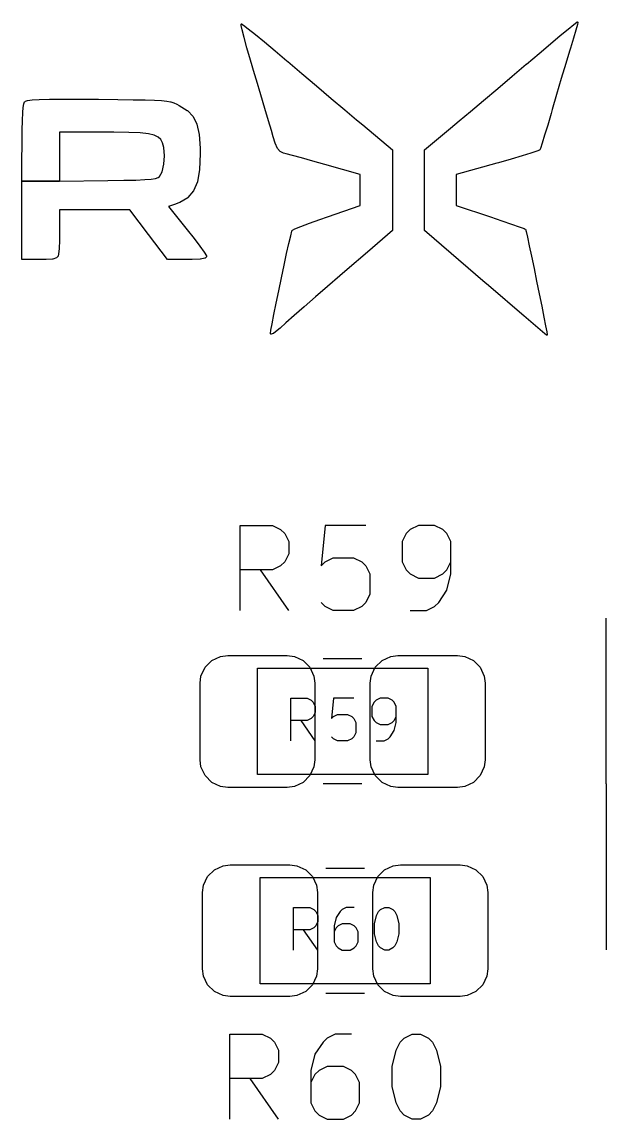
# Model space of a CAD drawing. Header units: millimetres. Extents: x 132 to 276, y -210 to -42.
# Drawn here: x 191.7 to 198.56, y -116.31 to -103.42 of the extents above; entities that cross this region are included whole.
import ezdxf

# ---------------------------------------------------------------- set-up
doc = ezdxf.new("R2010")
doc.units = ezdxf.units.MM
for name, color, linetype in [('BLACK', 7, 'CONTINUOUS'), ('GRAY3', 9, 'CONTINUOUS'), ('LYELLOW', 51, 'CONTINUOUS')]:
    doc.layers.add(name, color=color, linetype=linetype)

msp = doc.modelspace()

# ---------------------------------------------------------------- linework, layer by layer
at = {"layer": 'BLACK', "linetype": 'CONTINUOUS'}
for p, q in [((193.853775, -111.003587), (193.933587, -110.923775)), ((193.933587, -110.923775), (194.035883, -110.876074)), ((194.035883, -110.876074), (194.12, -110.865001)), ((194.12, -110.865001), (194.820001, -110.865)), ((194.820001, -110.865), (194.904117, -110.876074)), ((194.904117, -110.876074), (195.006413, -110.923775)), ((195.006413, -110.923775), (195.086225, -111.003587)), ((195.853775, -111.003587), (195.933587, -110.923775)), ((195.933587, -110.923775), (196.035883, -110.876074)), ((196.035883, -110.876074), (196.12, -110.865001)), ((196.12, -110.865001), (196.820001, -110.865)), ((196.820001, -110.865), (196.904117, -110.876074)), ((196.904117, -110.876074), (197.006413, -110.923775)), ((197.006413, -110.923775), (197.086225, -111.003587)), ((193.806074, -111.105883), (193.853775, -111.003587)), ((195.086225, -111.003587), (195.133926, -111.105883)), ((195.806074, -111.105883), (195.853775, -111.003587)), ((197.086225, -111.003587), (197.133926, -111.105883)), ((193.795, -111.189999), (193.806074, -111.105883)), ((193.795001, -112.09), (193.795, -111.189999)), ((195.133926, -111.105883), (195.144999, -111.19)), ((195.144999, -111.19), (195.145, -112.090001)), ((195.795, -111.189999), (195.806074, -111.105883)), ((195.795001, -112.09), (195.795, -111.189999)), ((197.133926, -111.105883), (197.144999, -111.19)), ((197.144999, -111.19), (197.145, -112.090001)), ((193.806074, -112.174117), (193.795001, -112.09)), ((195.145, -112.090001), (195.133926, -112.174117)), ((195.806074, -112.174117), (195.795001, -112.09)), ((197.145, -112.090001), (197.133926, -112.174117)), ((193.853775, -112.276413), (193.806074, -112.174117)), ((195.133926, -112.174117), (195.086225, -112.276413)), ((195.853775, -112.276413), (195.806074, -112.174117)), ((197.133926, -112.174117), (197.086225, -112.276413)), ((193.933587, -112.356225), (193.853775, -112.276413)), ((195.086225, -112.276413), (195.006413, -112.356225)), ((195.933587, -112.356225), (195.853775, -112.276413)), ((197.086225, -112.276413), (197.006413, -112.356225)), ((194.035883, -112.403926), (193.933587, -112.356225)), ((194.119999, -112.415), (194.035883, -112.403926)), ((194.82, -112.414999), (194.119999, -112.415)), ((194.904117, -112.403926), (194.82, -112.414999)), ((195.006413, -112.356225), (194.904117, -112.403926)), ((196.035883, -112.403926), (195.933587, -112.356225)), ((196.119999, -112.415), (196.035883, -112.403926)), ((196.82, -112.414999), (196.119999, -112.415)), ((196.904117, -112.403926), (196.82, -112.414999)), ((197.006413, -112.356225), (196.904117, -112.403926)), ((193.883775, -113.463587), (193.963587, -113.383775)), ((193.963587, -113.383775), (194.065883, -113.336074)), ((194.065883, -113.336074), (194.15, -113.325001)), ((194.15, -113.325001), (194.850001, -113.325)), ((194.850001, -113.325), (194.934117, -113.336074)), ((194.934117, -113.336074), (195.036413, -113.383775)), ((195.036413, -113.383775), (195.116225, -113.463587)), ((195.883775, -113.463587), (195.963587, -113.383775)), ((195.963587, -113.383775), (196.065883, -113.336074)), ((196.065883, -113.336074), (196.15, -113.325001)), ((196.15, -113.325001), (196.850001, -113.325)), ((196.850001, -113.325), (196.934117, -113.336074)), ((196.934117, -113.336074), (197.036413, -113.383775)), ((197.036413, -113.383775), (197.116225, -113.463587)), ((193.836074, -113.565883), (193.883775, -113.463587)), ((195.116225, -113.463587), (195.163926, -113.565883)), ((195.836074, -113.565883), (195.883775, -113.463587)), ((197.116225, -113.463587), (197.163926, -113.565883)), ((193.825, -113.649999), (193.836074, -113.565883)), ((195.163926, -113.565883), (195.174999, -113.65)), ((195.825, -113.649999), (195.836074, -113.565883)), ((197.163926, -113.565883), (197.174999, -113.65)), ((193.825001, -114.55), (193.825, -113.649999)), ((195.174999, -113.65), (195.175, -114.550001)), ((195.825001, -114.55), (195.825, -113.649999)), ((197.174999, -113.65), (197.175, -114.550001)), ((193.836074, -114.634117), (193.825001, -114.55)), ((193.883775, -114.736413), (193.836074, -114.634117)), ((195.163926, -114.634117), (195.116225, -114.736413)), ((195.175, -114.550001), (195.163926, -114.634117)), ((195.836074, -114.634117), (195.825001, -114.55)), ((195.883775, -114.736413), (195.836074, -114.634117)), ((197.163926, -114.634117), (197.116225, -114.736413)), ((197.175, -114.550001), (197.163926, -114.634117)), ((193.963587, -114.816225), (193.883775, -114.736413)), ((195.116225, -114.736413), (195.036413, -114.816225)), ((195.963587, -114.816225), (195.883775, -114.736413)), ((197.116225, -114.736413), (197.036413, -114.816225)), ((194.065883, -114.863926), (193.963587, -114.816225)), ((194.149999, -114.875), (194.065883, -114.863926)), ((194.85, -114.874999), (194.149999, -114.875)), ((194.934117, -114.863926), (194.85, -114.874999)), ((195.036413, -114.816225), (194.934117, -114.863926)), ((196.065883, -114.863926), (195.963587, -114.816225)), ((196.149999, -114.875), (196.065883, -114.863926)), ((196.85, -114.874999), (196.149999, -114.875)), ((196.934117, -114.863926), (196.85, -114.874999)), ((197.036413, -114.816225), (196.934117, -114.863926))]:
    msp.add_line(p, q, dxfattribs=at)
at = {"layer": 'GRAY3', "linetype": 'CONTINUOUS'}
for p, q in [((194.47, -111.015), (196.47, -111.015)), ((194.47, -112.265), (194.47, -111.015)), ((196.47, -111.015), (196.47, -112.265)), ((194.862857, -111.867149), (194.862857, -111.367149)), ((194.862857, -111.367149), (195.053333, -111.367149)), ((195.053333, -111.367149), (195.100952, -111.390959)), ((195.100952, -111.390959), (195.124762, -111.414768)), ((195.124762, -111.414768), (195.148571, -111.462387)), ((195.362857, -111.367149), (195.339048, -111.605244)), ((195.600952, -111.367149), (195.362857, -111.367149)), ((195.839047, -111.414768), (195.815238, -111.462387)), ((195.862857, -111.390959), (195.839047, -111.414768)), ((195.910476, -111.367149), (195.862857, -111.390959)), ((196.005714, -111.367149), (195.910476, -111.367149)), ((196.053333, -111.390959), (196.005714, -111.367149)), ((196.077142, -111.414768), (196.053333, -111.390959)), ((196.100952, -111.462387), (196.077142, -111.414768)), ((195.148571, -111.533816), (195.124762, -111.581435)), ((195.148571, -111.462387), (195.148571, -111.533816)), ((195.362857, -111.581435), (195.410476, -111.557625)), ((195.410476, -111.557625), (195.529524, -111.557625)), ((195.529524, -111.557625), (195.577143, -111.581435)), ((195.815238, -111.462387), (195.815238, -111.581435)), ((196.100952, -111.652863), (196.100952, -111.462387)), ((195.053333, -111.629054), (194.862857, -111.629054)), ((195.148571, -111.867149), (194.981905, -111.629054)), ((195.100952, -111.605244), (195.053333, -111.629054)), ((195.124762, -111.581435), (195.100952, -111.605244)), ((195.339048, -111.605244), (195.362857, -111.581435)), ((195.577143, -111.581435), (195.600952, -111.605244)), ((195.600952, -111.605244), (195.624762, -111.652863)), ((195.624762, -111.652863), (195.624762, -111.771911)), ((195.815238, -111.581435), (195.839047, -111.629054)), ((195.839047, -111.629054), (195.862857, -111.652863)), ((195.862857, -111.652863), (195.910476, -111.676673)), ((195.910476, -111.676673), (196.005714, -111.676673)), ((196.005714, -111.676673), (196.053333, -111.652863)), ((196.053333, -111.652863), (196.077142, -111.629054)), ((196.077142, -111.629054), (196.100952, -111.581435)), ((196.077142, -111.748101), (196.100952, -111.652863)), ((195.362857, -111.84334), (195.339048, -111.81953)), ((195.600952, -111.81953), (195.577143, -111.84334)), ((195.624762, -111.771911), (195.600952, -111.81953)), ((196.005714, -111.84334), (196.029523, -111.81953)), ((196.029523, -111.81953), (196.077142, -111.748101)), ((195.410476, -111.867149), (195.362857, -111.84334)), ((195.529524, -111.867149), (195.410476, -111.867149)), ((195.577143, -111.84334), (195.529524, -111.867149)), ((195.862857, -111.867149), (195.958095, -111.867149)), ((195.958095, -111.867149), (196.005714, -111.84334)), ((196.47, -112.265), (194.47, -112.265)), ((194.5, -113.475), (196.5, -113.475)), ((194.5, -114.725), (194.5, -113.475)), ((196.5, -113.475), (196.5, -114.725)), ((194.892857, -114.327149), (194.892857, -113.827149)), ((194.892857, -113.827149), (195.083333, -113.827149)), ((195.083333, -113.827149), (195.130952, -113.850959)), ((195.130952, -113.850959), (195.154762, -113.874768)), ((195.154762, -113.874768), (195.178571, -113.922387)), ((195.440476, -113.874768), (195.392857, -113.946197)), ((195.464286, -113.850959), (195.440476, -113.874768)), ((195.511905, -113.827149), (195.464286, -113.850959)), ((195.607143, -113.827149), (195.511905, -113.827149)), ((195.869047, -113.922387), (195.892857, -113.874768)), ((195.892857, -113.874768), (195.916666, -113.850959)), ((195.916666, -113.850959), (195.964285, -113.827149)), ((195.964285, -113.827149), (196.011904, -113.827149)), ((196.011904, -113.827149), (196.059523, -113.850959)), ((196.059523, -113.850959), (196.083333, -113.874768)), ((196.083333, -113.874768), (196.107142, -113.922387)), ((195.178571, -113.993816), (195.154762, -114.041435)), ((195.178571, -113.922387), (195.178571, -113.993816)), ((195.392857, -113.946197), (195.369048, -114.041435)), ((195.464286, -114.017625), (195.416667, -114.041435)), ((195.559524, -114.017625), (195.464286, -114.017625)), ((195.607143, -114.041435), (195.559524, -114.017625)), ((195.845238, -114.017625), (195.869047, -113.922387)), ((195.845238, -114.136673), (195.845238, -114.017625)), ((196.107142, -113.922387), (196.130952, -114.017625)), ((196.130952, -114.017625), (196.130952, -114.136673)), ((195.083333, -114.089054), (194.892857, -114.089054)), ((195.178571, -114.327149), (195.011905, -114.089054)), ((195.130952, -114.065244), (195.083333, -114.089054)), ((195.154762, -114.041435), (195.130952, -114.065244)), ((195.369048, -114.041435), (195.369048, -114.231911)), ((195.392857, -114.065244), (195.369048, -114.112863)), ((195.416667, -114.041435), (195.392857, -114.065244)), ((195.630952, -114.065244), (195.607143, -114.041435)), ((195.654762, -114.112863), (195.630952, -114.065244)), ((195.654762, -114.231911), (195.654762, -114.112863)), ((195.869047, -114.231911), (195.845238, -114.136673)), ((196.130952, -114.136673), (196.107142, -114.231911)), ((195.369048, -114.231911), (195.392857, -114.27953)), ((195.392857, -114.27953), (195.416667, -114.30334)), ((195.607143, -114.30334), (195.630952, -114.27953)), ((195.630952, -114.27953), (195.654762, -114.231911)), ((195.892857, -114.27953), (195.869047, -114.231911)), ((195.916666, -114.30334), (195.892857, -114.27953)), ((196.083333, -114.27953), (196.059523, -114.30334)), ((196.107142, -114.231911), (196.083333, -114.27953)), ((195.416667, -114.30334), (195.464286, -114.327149)), ((195.464286, -114.327149), (195.559524, -114.327149)), ((195.559524, -114.327149), (195.607143, -114.30334)), ((195.964285, -114.327149), (195.916666, -114.30334)), ((196.011904, -114.327149), (195.964285, -114.327149)), ((196.059523, -114.30334), (196.011904, -114.327149)), ((196.5, -114.725), (194.5, -114.725))]:
    msp.add_line(p, q, dxfattribs=at)
at = {"layer": 'LYELLOW', "linetype": 'CONTINUOUS'}
for p, q in [((194.277781, -103.444402), (194.277885, -103.443699)), ((194.278308, -103.455159), (194.277781, -103.444402)), ((194.277824, -103.443462), (194.277953, -103.443242)), ((194.277885, -103.443699), (194.277824, -103.443462)), ((194.277953, -103.443242), (194.278068, -103.442472)), ((194.278068, -103.442472), (194.279036, -103.441403)), ((194.279036, -103.441403), (194.279766, -103.440165)), ((194.279766, -103.440165), (194.280279, -103.440031)), ((194.280279, -103.440031), (194.280638, -103.439637)), ((194.280638, -103.439637), (194.282077, -103.439566)), ((194.282077, -103.439566), (194.28347, -103.439206)), ((194.28347, -103.439206), (194.284204, -103.439462)), ((194.284204, -103.439462), (194.28446, -103.43945)), ((194.28446, -103.43945), (194.284642, -103.439615)), ((194.284642, -103.439615), (194.285312, -103.439849)), ((194.285312, -103.439849), (194.3069, -103.452561)), ((198.120819, -103.498688), (198.187058, -103.444893)), ((198.187058, -103.444893), (198.187125, -103.444857)), ((198.187125, -103.444857), (198.187174, -103.444802)), ((198.187174, -103.444802), (198.221515, -103.418553)), ((198.228483, -103.447264), (198.211017, -103.511964)), ((198.221515, -103.418553), (198.221923, -103.418352)), ((198.221923, -103.418352), (198.222285, -103.418068)), ((198.222285, -103.418068), (198.226025, -103.416167)), ((198.226025, -103.416167), (198.227022, -103.415886)), ((198.227022, -103.415886), (198.22724, -103.415737)), ((198.22724, -103.415737), (198.227432, -103.415772)), ((198.227432, -103.415772), (198.227903, -103.41564)), ((198.227903, -103.41564), (198.229426, -103.416136)), ((198.228497, -103.447054), (198.228483, -103.447264)), ((198.228574, -103.446861), (198.228497, -103.447054)), ((198.233209, -103.421524), (198.228574, -103.446861)), ((198.229426, -103.416136), (198.231004, -103.416425)), ((198.231004, -103.416425), (198.231205, -103.416716)), ((198.231205, -103.416716), (198.231541, -103.416826)), ((198.231541, -103.416826), (198.232265, -103.418252)), ((198.232265, -103.418252), (198.233179, -103.419574)), ((198.233179, -103.419574), (198.233186, -103.420062)), ((198.233186, -103.420062), (198.233275, -103.420237)), ((198.233275, -103.420237), (198.233193, -103.420488)), ((198.233193, -103.420488), (198.233209, -103.421524)), ((194.278411, -103.45557), (194.278308, -103.455159)), ((194.27842, -103.455992), (194.278411, -103.45557)), ((194.290049, -103.508679), (194.27842, -103.455992)), ((194.290086, -103.508764), (194.290049, -103.508679)), ((194.290092, -103.508858), (194.290086, -103.508764)), ((194.313498, -103.599044), (194.290092, -103.508858)), ((194.3069, -103.452561), (194.307123, -103.45276)), ((194.307123, -103.45276), (194.307391, -103.452891)), ((194.307391, -103.452891), (194.362357, -103.49472)), ((194.362357, -103.49472), (194.3624, -103.494769)), ((194.3624, -103.494769), (194.362458, -103.494799)), ((194.362458, -103.494799), (194.445756, -103.561631)), ((194.445756, -103.561631), (194.445776, -103.561655)), ((194.445776, -103.561655), (194.445804, -103.56167)), ((194.445804, -103.56167), (194.552387, -103.649395)), ((197.911591, -103.673153), (198.027373, -103.576125)), ((198.027373, -103.576125), (198.027384, -103.576118)), ((198.027384, -103.576118), (198.027394, -103.576107)), ((198.027394, -103.576107), (198.120781, -103.498719)), ((198.120781, -103.498719), (198.120803, -103.498706)), ((198.120803, -103.498706), (198.120819, -103.498688)), ((198.21099, -103.512061), (198.183277, -103.607083)), ((198.210994, -103.512009), (198.21099, -103.512061)), ((198.211017, -103.511964), (198.210994, -103.512009)), ((194.313515, -103.599079), (194.313498, -103.599044)), ((194.313518, -103.599117), (194.313515, -103.599079)), ((194.34682, -103.719883), (194.313518, -103.599117)), ((194.552387, -103.649395), (194.552399, -103.64941)), ((194.552399, -103.64941), (194.552419, -103.649421)), ((194.552419, -103.649421), (194.67724, -103.753924)), ((197.778152, -103.785878), (197.911576, -103.673166)), ((197.911576, -103.673166), (197.911584, -103.673161)), ((197.911584, -103.673161), (197.911591, -103.673153)), ((198.18326, -103.607139), (198.147881, -103.723439)), ((198.183262, -103.60711), (198.18326, -103.607139)), ((198.183277, -103.607083), (198.183262, -103.60711)), ((194.346831, -103.719905), (194.34682, -103.719883)), ((194.346833, -103.719928), (194.346831, -103.719905)), ((194.38815, -103.864358), (194.346833, -103.719928)), ((194.67724, -103.753924), (194.67725, -103.753937)), ((194.67725, -103.753937), (194.677266, -103.753946)), ((194.677266, -103.753946), (194.815277, -103.871116)), ((197.631825, -103.910336), (197.77814, -103.785889)), ((197.77814, -103.785889), (197.778145, -103.785885)), ((197.778145, -103.785885), (197.778152, -103.785878)), ((198.137339, -103.757346), (198.092047, -103.904917)), ((198.147871, -103.723469), (198.137339, -103.757346)), ((198.147872, -103.723454), (198.147871, -103.723469)), ((198.147881, -103.723439), (198.147872, -103.723454)), ((194.388159, -103.864376), (194.38815, -103.864358)), ((194.388161, -103.864394), (194.388159, -103.864376)), ((194.435613, -104.02557), (194.388161, -103.864394)), ((194.815277, -103.871116), (194.815283, -103.871124)), ((194.815283, -103.871124), (194.81529, -103.871128)), ((194.81529, -103.871128), (194.827416, -103.881495)), ((194.827416, -103.881495), (194.827417, -103.881496)), ((194.827417, -103.881496), (194.990806, -104.021003)), ((197.462253, -104.054743), (197.628235, -103.913398)), ((197.628235, -103.913398), (197.628236, -103.913397)), ((197.628236, -103.913397), (197.631819, -103.910341)), ((197.631819, -103.910341), (197.631822, -103.910338)), ((197.631822, -103.910338), (197.631825, -103.910336)), ((198.092047, -103.904917), (198.038982, -104.081818)), ((194.435618, -104.02558), (194.435613, -104.02557)), ((194.435619, -104.025587), (194.435618, -104.02558)), ((194.457459, -104.098823), (194.435619, -104.025587)), ((194.990806, -104.021003), (194.990809, -104.021005)), ((194.990809, -104.021005), (195.16356, -104.168041)), ((197.291923, -104.199304), (197.462253, -104.054743)), ((198.038982, -104.081819), (197.983921, -104.268567)), ((198.038982, -104.081818), (198.038982, -104.081819)), ((194.45746, -104.098825), (194.457459, -104.098823)), ((194.508744, -104.271001), (194.45746, -104.098825)), ((195.16356, -104.168041), (195.335316, -104.313819)), ((197.125829, -104.339829), (197.291923, -104.199304)), ((191.735631, -104.355083), (191.741144, -104.348703)), ((191.741144, -104.348703), (191.741482, -104.348439)), ((191.741482, -104.348439), (191.741558, -104.348278)), ((191.741558, -104.348278), (191.742143, -104.347924)), ((191.742143, -104.347924), (191.742683, -104.347504)), ((191.742683, -104.347504), (191.742861, -104.347491)), ((191.742861, -104.347491), (191.743227, -104.34727)), ((191.743227, -104.34727), (191.767964, -104.338329)), ((191.767964, -104.338329), (191.768504, -104.338247)), ((191.768504, -104.338247), (191.769021, -104.338073)), ((191.769021, -104.338073), (191.821659, -104.331245)), ((191.821659, -104.331245), (191.821838, -104.331257)), ((191.821838, -104.331257), (191.822017, -104.331211)), ((191.822017, -104.331211), (191.906461, -104.326394)), ((191.906461, -104.326394), (191.906542, -104.326405)), ((191.906542, -104.326405), (191.906625, -104.326387)), ((191.906625, -104.326387), (192.026781, -104.323482)), ((192.026781, -104.323482), (192.026825, -104.323489)), ((192.026825, -104.323489), (192.026868, -104.323481)), ((192.026868, -104.323481), (192.186639, -104.322385)), ((192.186639, -104.322385), (192.186663, -104.322389)), ((192.186663, -104.322389), (192.186688, -104.322385)), ((192.186688, -104.322385), (192.38998, -104.322999)), ((192.38998, -104.322999), (192.389993, -104.323001)), ((192.389993, -104.323001), (192.390008, -104.322999)), ((192.390008, -104.322999), (192.60222, -104.324812)), ((192.60222, -104.324812), (192.602224, -104.324812)), ((192.602224, -104.324812), (192.60223, -104.324812)), ((192.60223, -104.324812), (192.827929, -104.327222)), ((192.827929, -104.327222), (192.827934, -104.327223)), ((192.827934, -104.327223), (192.82794, -104.327222)), ((192.82794, -104.327222), (193.008801, -104.329577)), ((193.008801, -104.329577), (193.008818, -104.32958)), ((193.008818, -104.32958), (193.008833, -104.329578)), ((193.008833, -104.329578), (193.150815, -104.332332)), ((193.150815, -104.332332), (193.150849, -104.332339)), ((193.150849, -104.332339), (193.150883, -104.332334)), ((193.150883, -104.332334), (193.259948, -104.335941)), ((193.259948, -104.335941), (193.260013, -104.335956)), ((193.260013, -104.335956), (193.260081, -104.335947)), ((193.260081, -104.335947), (193.342186, -104.34086)), ((193.342186, -104.34086), (193.342307, -104.340891)), ((193.342307, -104.340891), (193.34243, -104.340881)), ((193.34243, -104.340881), (193.403535, -104.347553)), ((193.403535, -104.347553), (193.403729, -104.347614)), ((193.403729, -104.347614), (193.403939, -104.347613)), ((193.403939, -104.347613), (193.450006, -104.356498)), ((194.508745, -104.271002), (194.508744, -104.271001)), ((194.557063, -104.433486), (194.508745, -104.271002)), ((195.335316, -104.313819), (195.335319, -104.313821)), ((195.335319, -104.313821), (195.495731, -104.449568)), ((196.972551, -104.46907), (197.125829, -104.339829)), ((197.983921, -104.268569), (197.932668, -104.445595)), ((197.983921, -104.268567), (197.983921, -104.268569)), ((191.70887, -104.57165), (191.712946, -104.482481)), ((191.712946, -104.482481), (191.712971, -104.482376)), ((191.71296, -104.482269), (191.718453, -104.420127)), ((191.712971, -104.482376), (191.71296, -104.482269)), ((191.718453, -104.420127), (191.718515, -104.419913)), ((191.718511, -104.419691), (191.725606, -104.379824)), ((191.718515, -104.419913), (191.718511, -104.419691)), ((191.725606, -104.379824), (191.725791, -104.37935)), ((191.725791, -104.37935), (191.725883, -104.378853)), ((191.725883, -104.378853), (191.734768, -104.356505)), ((191.734768, -104.356505), (191.735219, -104.355807)), ((191.735219, -104.355807), (191.735631, -104.355083)), ((193.450006, -104.356498), (193.450268, -104.356605)), ((193.450268, -104.356605), (193.450549, -104.356635)), ((193.450549, -104.356635), (193.487535, -104.368185)), ((193.487535, -104.368185), (193.48777, -104.368313)), ((193.48777, -104.368313), (193.488032, -104.36837)), ((193.488032, -104.36837), (193.521899, -104.38304)), ((193.521899, -104.38304), (193.522005, -104.383113)), ((193.522005, -104.383113), (193.52213, -104.383147)), ((193.52213, -104.383147), (193.550752, -104.397319)), ((193.550752, -104.397319), (193.550937, -104.397461)), ((193.550937, -104.397461), (193.551156, -104.397543)), ((193.551156, -104.397543), (193.644927, -104.455296)), ((193.644927, -104.455296), (193.645391, -104.455727)), ((193.645391, -104.455727), (193.645907, -104.456086)), ((193.645907, -104.456086), (193.713245, -104.526044)), ((194.557064, -104.433488), (194.557063, -104.433486)), ((194.59952, -104.576525), (194.557064, -104.433488)), ((195.495731, -104.449568), (195.495732, -104.449569)), ((195.495732, -104.449569), (195.634446, -104.566504)), ((196.840704, -104.579751), (196.972549, -104.469072)), ((196.972549, -104.469072), (196.972551, -104.46907)), ((197.932668, -104.445595), (197.919417, -104.492071)), ((191.70602, -104.69271), (191.708866, -104.571761)), ((191.708866, -104.571761), (191.708878, -104.571705)), ((191.708878, -104.571705), (191.70887, -104.57165)), ((193.713245, -104.526044), (193.713661, -104.526695)), ((193.713661, -104.526695), (193.71413, -104.527307)), ((193.71413, -104.527307), (193.758743, -104.618094)), ((194.633219, -104.690374), (194.59952, -104.576525)), ((195.634446, -104.566504), (195.634448, -104.566505)), ((195.634448, -104.566505), (195.705766, -104.626337)), ((196.738844, -104.66465), (196.840704, -104.579752)), ((196.840704, -104.579752), (196.840704, -104.579751)), ((197.919412, -104.49209), (197.879862, -104.628767)), ((197.919417, -104.492071), (197.919412, -104.492078)), ((197.919412, -104.492078), (197.919412, -104.49209)), ((191.704217, -104.850257), (191.705861, -104.706543)), ((191.705861, -104.706543), (191.706019, -104.692771)), ((191.706019, -104.692771), (191.706025, -104.69274)), ((191.706025, -104.69274), (191.70602, -104.69271)), ((192.656696, -104.7116), (192.1448, -104.7116)), ((192.1448, -104.7116), (192.1448, -105.288432)), ((192.783135, -104.711926), (192.656696, -104.7116)), ((192.95714, -104.714404), (192.783135, -104.711925)), ((192.783135, -104.711925), (192.783135, -104.711926)), ((193.090184, -104.720279), (192.95714, -104.714404)), ((193.18827, -104.73065), (193.090184, -104.720279)), ((193.257448, -104.746544), (193.18827, -104.73065)), ((193.758743, -104.618094), (193.758902, -104.618692)), ((193.758902, -104.618692), (193.759145, -104.619258)), ((193.759145, -104.619258), (193.78474, -104.7395)), ((193.78474, -104.7395), (193.784744, -104.739868)), ((193.784744, -104.739868), (193.784838, -104.740217)), ((193.784838, -104.740217), (193.795122, -104.898537)), ((194.63322, -104.690379), (194.633219, -104.690374)), ((194.655275, -104.765309), (194.63322, -104.690379)), ((195.705766, -104.626337), (195.705768, -104.62634)), ((195.705768, -104.62634), (196.054609, -104.918201)), ((196.432206, -104.918649), (196.738844, -104.66465)), ((197.879847, -104.628819), (197.84386, -104.74832)), ((197.879849, -104.62879), (197.879847, -104.628819)), ((197.879862, -104.628767), (197.879849, -104.62879)), ((191.703273, -105.049066), (191.704217, -104.85029)), ((191.70422, -104.850274), (191.704217, -104.850257)), ((191.704217, -104.85029), (191.70422, -104.850274)), ((193.303855, -104.768829), (193.257448, -104.746544)), ((193.334204, -104.798535), (193.303855, -104.768829)), ((193.355053, -104.837229), (193.334204, -104.798535)), ((193.369869, -104.893134), (193.355053, -104.837229)), ((194.655293, -104.765344), (194.655275, -104.765309)), ((194.655298, -104.765386), (194.655293, -104.765344)), ((194.678781, -104.840729), (194.655298, -104.765386)), ((194.678899, -104.840945), (194.678781, -104.840729)), ((194.67895, -104.841192), (194.678899, -104.840945)), ((194.705633, -104.904163), (194.67895, -104.841192)), ((197.814059, -104.842282), (197.793274, -104.901718)), ((197.814069, -104.842207), (197.814059, -104.842282)), ((197.814105, -104.842143), (197.814069, -104.842207)), ((197.843838, -104.748389), (197.814105, -104.842143)), ((197.843841, -104.748354), (197.843838, -104.748389)), ((197.84386, -104.74832), (197.843841, -104.748354)), ((193.36915, -105.088741), (193.376429, -104.988071)), ((193.376429, -104.988071), (193.369869, -104.893134)), ((193.795796, -104.965608), (193.788494, -105.150413)), ((193.795122, -104.898537), (193.795103, -104.898675)), ((193.795103, -104.898675), (193.795132, -104.898811)), ((193.795132, -104.898811), (193.7958, -104.965359)), ((193.7958, -104.965359), (193.795776, -104.965484)), ((193.795776, -104.965484), (193.795796, -104.965608)), ((194.706069, -104.904804), (194.705633, -104.904163)), ((194.706438, -104.905462), (194.706069, -104.904804)), ((194.735361, -104.939269), (194.706438, -104.905462)), ((194.735555, -104.939421), (194.735361, -104.939269)), ((194.735598, -104.939527), (194.735555, -104.939421)), ((194.736265, -104.93998), (194.735598, -104.939527)), ((194.736894, -104.940475), (194.736265, -104.93998)), ((194.737006, -104.940483), (194.736894, -104.940475)), ((194.737211, -104.940623), (194.737006, -104.940483)), ((194.77562, -104.956883), (194.737211, -104.940623)), ((194.775973, -104.956956), (194.77562, -104.956883)), ((194.776297, -104.957114), (194.775973, -104.956956)), ((194.805539, -104.96481), (194.776297, -104.957114)), ((194.80554, -104.96481), (194.805539, -104.96481)), ((194.881186, -104.985427), (194.80554, -104.96481)), ((194.989066, -105.015235), (194.881186, -104.985427)), ((196.054609, -104.918201), (196.055831, -104.919721)), ((196.055831, -104.919721), (196.055851, -104.919955)), ((196.055851, -104.919955), (196.056019, -104.920123)), ((196.056019, -104.920123), (196.0564, -104.922036)), ((196.0564, -104.922036), (196.0564, -105.865145)), ((196.430396, -104.9225), (196.430777, -104.920587)), ((196.430409, -105.3924), (196.430396, -104.9225)), ((196.430777, -104.920587), (196.430952, -104.920411)), ((196.430952, -104.920411), (196.430976, -104.920163)), ((196.430976, -104.920163), (196.432206, -104.918649)), ((197.57881, -104.98996), (197.449387, -105.028341)), ((197.578839, -104.989944), (197.57881, -104.98996)), ((197.578871, -104.989941), (197.578839, -104.989944)), ((197.682663, -104.957738), (197.578871, -104.989941)), ((197.682713, -104.95771), (197.682663, -104.957738)), ((197.682772, -104.957703), (197.682713, -104.95771)), ((197.753144, -104.934088), (197.682772, -104.957703)), ((197.753328, -104.933982), (197.753144, -104.934088)), ((197.753539, -104.933937), (197.753328, -104.933982)), ((197.7827, -104.921317), (197.753539, -104.933937)), ((197.783889, -104.920494), (197.7827, -104.921317)), ((197.784079, -104.920426), (197.783889, -104.920494)), ((197.784173, -104.920297), (197.784079, -104.920426)), ((197.784305, -104.920207), (197.784173, -104.920297)), ((197.784379, -104.920019), (197.784305, -104.920207)), ((197.785238, -104.918857), (197.784379, -104.920019)), ((197.793078, -104.902197), (197.785238, -104.918857)), ((197.79314, -104.901943), (197.793078, -104.902197)), ((197.793274, -104.901718), (197.79314, -104.901943)), ((191.703006, -105.288432), (191.703273, -105.049085)), ((191.703274, -105.049075), (191.703273, -105.049066)), ((191.703273, -105.049085), (191.703274, -105.049075)), ((193.349745, -105.176182), (193.36915, -105.088741)), ((194.989069, -105.015237), (194.989066, -105.015235)), ((195.11945, -105.051542), (194.989069, -105.015237)), ((195.119451, -105.051543), (195.11945, -105.051542)), ((195.262651, -105.091667), (195.119451, -105.051543)), ((195.262655, -105.091667), (195.262651, -105.091667)), ((195.6781, -105.208429), (195.262655, -105.091667)), ((197.282798, -105.075918), (196.8057, -105.209642)), ((197.282803, -105.075918), (197.282798, -105.075918)), ((197.302052, -105.070511), (197.282803, -105.075918)), ((197.302063, -105.070505), (197.302052, -105.070511)), ((197.302076, -105.070504), (197.302063, -105.070505)), ((197.449341, -105.028354), (197.302076, -105.070504)), ((197.449361, -105.028343), (197.449341, -105.028354)), ((197.449387, -105.028341), (197.449361, -105.028343)), ((193.222031, -105.263717), (193.271262, -105.255525)), ((193.271262, -105.255525), (193.301771, -105.244922)), ((193.301771, -105.244922), (193.320265, -105.23168)), ((193.320265, -105.23168), (193.349745, -105.176182)), ((193.788428, -105.151049), (193.764325, -105.293645)), ((193.788494, -105.150413), (193.788418, -105.150726)), ((193.788418, -105.150726), (193.788428, -105.151049)), ((195.6781, -105.574932), (195.6781, -105.208429)), ((196.8057, -105.209642), (196.8057, -105.574864)), ((191.703, -105.293495), (191.703006, -105.288432)), ((191.703, -105.293498), (191.703, -105.293495)), ((191.703, -105.293501), (191.703, -105.293498)), ((191.703, -105.29391), (191.703, -105.293501)), ((191.703, -106.2052), (191.703, -105.29391)), ((191.703006, -105.288432), (192.1448, -105.288432)), ((192.1448, -105.288432), (191.703006, -105.288432)), ((192.1448, -105.288432), (192.710377, -105.2808)), ((192.710377, -105.2808), (192.710381, -105.2808)), ((192.710381, -105.2808), (192.898302, -105.277852)), ((192.898302, -105.277852), (192.898306, -105.277852)), ((192.898306, -105.277852), (193.041996, -105.274376)), ((193.041996, -105.274376), (193.147701, -105.269841)), ((193.147701, -105.269841), (193.222031, -105.263717)), ((193.764017, -105.294719), (193.719814, -105.401867)), ((193.764125, -105.294168), (193.764017, -105.294719)), ((193.764325, -105.293645), (193.764125, -105.294168)), ((193.650163, -105.482712), (193.555867, -105.539253)), ((193.650749, -105.48218), (193.650163, -105.482712)), ((193.65138, -105.481688), (193.650749, -105.48218)), ((193.71898, -105.403224), (193.65138, -105.481688)), ((193.719374, -105.402526), (193.71898, -105.403224)), ((193.719814, -105.401867), (193.719374, -105.402526)), ((196.430421, -105.8623), (196.430409, -105.3924)), ((192.969264, -105.626), (192.1448, -105.626)), ((192.1448, -105.626), (192.1448, -105.872922)), ((193.190467, -105.916129), (192.969264, -105.626)), ((193.50525, -105.558983), (193.42322, -105.587183)), ((193.42322, -105.587183), (193.644571, -105.86009)), ((193.505335, -105.558933), (193.50525, -105.558983)), ((193.505434, -105.558916), (193.505335, -105.558933)), ((193.555106, -105.539626), (193.505434, -105.558916)), ((193.555466, -105.539396), (193.555106, -105.539626)), ((193.555867, -105.539253), (193.555466, -105.539396)), ((195.291091, -105.707283), (195.6781, -105.574932)), ((196.8057, -105.574864), (197.205809, -105.708531)), ((195.080252, -105.781629), (195.203017, -105.737774)), ((195.203017, -105.737774), (195.203039, -105.73777)), ((195.203039, -105.73777), (195.203063, -105.737757)), ((195.203063, -105.737757), (195.291074, -105.707289)), ((195.291074, -105.707289), (195.291082, -105.707287)), ((195.291082, -105.707287), (195.291091, -105.707283)), ((197.205809, -105.708531), (197.205813, -105.708533)), ((197.205813, -105.708533), (197.205817, -105.708534)), ((197.205817, -105.708534), (197.339845, -105.753582)), ((197.339845, -105.753582), (197.339852, -105.753586)), ((197.339852, -105.753586), (197.339864, -105.753588)), ((197.339864, -105.753588), (197.455892, -105.793106)), ((192.1448, -105.872989), (192.143304, -105.984794)), ((192.1448, -105.872922), (192.144793, -105.872954)), ((192.144793, -105.872954), (192.1448, -105.872989)), ((193.644571, -105.86009), (193.644583, -105.860113)), ((193.644583, -105.860113), (193.644603, -105.86013)), ((193.644603, -105.86013), (193.726065, -105.962693)), ((194.859948, -105.930453), (194.873986, -105.876622)), ((194.873986, -105.876622), (194.874103, -105.876379)), ((194.874103, -105.876379), (194.874148, -105.876113)), ((194.874148, -105.876113), (194.878415, -105.86484)), ((194.878415, -105.86484), (194.879241, -105.863515)), ((194.879241, -105.863515), (194.879293, -105.863358)), ((194.879293, -105.863358), (194.879385, -105.863285)), ((194.879385, -105.863285), (194.879448, -105.863185)), ((194.879448, -105.863185), (194.8796, -105.863116)), ((194.8796, -105.863116), (194.880826, -105.862152)), ((194.880826, -105.862152), (194.910316, -105.847171)), ((194.910316, -105.847171), (194.910528, -105.847111)), ((194.910528, -105.847111), (194.910714, -105.84699)), ((194.910714, -105.84699), (194.979845, -105.819157)), ((194.979845, -105.819157), (194.979906, -105.819145)), ((194.979906, -105.819145), (194.979962, -105.819111)), ((194.979962, -105.819111), (195.080184, -105.781654)), ((195.080184, -105.781654), (195.08022, -105.781648)), ((195.08022, -105.781648), (195.080252, -105.781629)), ((196.054658, -105.868938), (195.819732, -106.070715)), ((196.055861, -105.867403), (196.054658, -105.868938)), ((196.055876, -105.8672), (196.055861, -105.867403)), ((196.056019, -105.867058), (196.055876, -105.8672)), ((196.0564, -105.865145), (196.056019, -105.867058)), ((196.430802, -105.864213), (196.430421, -105.8623)), ((196.43094, -105.864351), (196.430802, -105.864213)), ((196.430955, -105.864548), (196.43094, -105.864351)), ((196.432155, -105.866086), (196.430955, -105.864548)), ((197.146158, -106.482036), (196.432155, -105.866086)), ((197.455892, -105.793106), (197.455904, -105.793113)), ((197.455904, -105.793113), (197.455918, -105.793115)), ((197.455918, -105.793115), (197.545873, -105.824309)), ((197.545873, -105.824309), (197.545897, -105.824323)), ((197.545897, -105.824323), (197.545928, -105.824328)), ((197.545928, -105.824328), (197.60174, -105.84441)), ((197.60174, -105.84441), (197.601847, -105.844474)), ((197.601847, -105.844474), (197.601969, -105.844499)), ((197.601969, -105.844499), (197.616556, -105.850575)), ((197.616556, -105.850575), (197.618175, -105.851662)), ((197.618175, -105.851662), (197.618304, -105.851976)), ((197.618304, -105.851976), (197.618601, -105.852148)), ((197.618601, -105.852148), (197.619463, -105.853898)), ((197.619463, -105.853898), (197.626311, -105.879489)), ((197.626311, -105.879489), (197.626317, -105.879591)), ((197.626317, -105.879591), (197.626359, -105.879685)), ((197.626359, -105.879685), (197.641374, -105.946482)), ((192.1433, -105.984938), (192.13928, -106.080225)), ((192.143304, -105.984794), (192.143288, -105.984865)), ((192.143288, -105.984865), (192.1433, -105.984938)), ((193.190469, -105.916132), (193.190467, -105.916129)), ((193.413175, -106.208231), (193.190469, -105.916132)), ((193.726065, -105.962693), (193.72609, -105.962742)), ((193.72609, -105.962742), (193.726133, -105.96278)), ((193.726133, -105.96278), (193.794564, -106.052994)), ((194.812465, -106.139071), (194.838824, -106.020866)), ((194.838824, -106.020866), (194.838834, -106.020843)), ((194.838834, -106.020843), (194.838835, -106.020817)), ((194.838835, -106.020817), (194.859917, -105.930577)), ((194.859917, -105.930577), (194.859944, -105.930516)), ((194.859944, -105.930516), (194.859948, -105.930453)), ((197.641374, -105.946482), (197.641374, -105.946503)), ((197.641374, -105.946503), (197.641384, -105.946525)), ((197.641384, -105.946525), (197.662899, -106.046394)), ((192.13333, -106.146589), (192.129277, -106.166042)), ((192.133332, -106.146294), (192.13333, -106.146589)), ((192.133415, -106.146013), (192.133332, -106.146294)), ((192.139264, -106.080459), (192.133415, -106.146013)), ((192.13928, -106.080225), (192.139251, -106.080342)), ((192.139251, -106.080342), (192.139264, -106.080459)), ((193.794564, -106.052994), (193.794599, -106.053066)), ((193.794599, -106.053066), (193.794658, -106.053122)), ((193.794658, -106.053122), (193.844218, -106.122971)), ((193.844218, -106.122971), (193.844297, -106.123149)), ((193.844297, -106.123149), (193.844429, -106.123294)), ((193.844429, -106.123294), (193.869278, -106.164765)), ((194.782592, -106.276832), (194.812459, -106.139099)), ((194.812459, -106.139099), (194.812464, -106.139085)), ((194.812464, -106.139085), (194.812465, -106.139071)), ((195.81973, -106.070716), (195.706646, -106.16808)), ((195.819732, -106.070715), (195.81973, -106.070716)), ((197.662899, -106.046394), (197.662899, -106.046405)), ((197.662899, -106.046405), (197.662903, -106.046414)), ((197.662903, -106.046414), (197.68925, -106.17123)), ((191.703381, -106.207113), (191.703, -106.2052)), ((191.706087, -106.209819), (191.703381, -106.207113)), ((191.708, -106.2102), (191.706087, -106.209819)), ((191.908482, -106.2102), (191.708, -106.2102)), ((191.908512, -106.210194), (191.908482, -106.2102)), ((191.908544, -106.2102), (191.908512, -106.210194)), ((191.986589, -106.209229), (191.908544, -106.2102)), ((191.986744, -106.209196), (191.986589, -106.209229)), ((191.986899, -106.209215), (191.986744, -106.209196)), ((192.063451, -106.203506), (191.986899, -106.209215)), ((192.063955, -106.203365), (192.063451, -106.203506)), ((192.064481, -106.20332), (192.063955, -106.203365)), ((192.107129, -106.190866), (192.064481, -106.20332)), ((192.107687, -106.190574), (192.107129, -106.190866)), ((192.107916, -106.190561), (192.107687, -106.190574)), ((192.108361, -106.190223), (192.107916, -106.190561)), ((192.108859, -106.189964), (192.108361, -106.190223)), ((192.108969, -106.189762), (192.108859, -106.189964)), ((192.10947, -106.189383), (192.108969, -106.189762)), ((192.128124, -106.168338), (192.10947, -106.189383)), ((192.128356, -106.16794), (192.128124, -106.168338)), ((192.128514, -106.167837), (192.128356, -106.16794)), ((192.128773, -106.167226), (192.128514, -106.167837)), ((192.129108, -106.166654), (192.128773, -106.167226)), ((192.129277, -106.166042), (192.129096, -106.166466)), ((192.129096, -106.166466), (192.129108, -106.166654)), ((193.414638, -106.209522), (193.413175, -106.208231)), ((193.414988, -106.209569), (193.414638, -106.209522)), ((193.415238, -106.209819), (193.414988, -106.209569)), ((193.417151, -106.2102), (193.415238, -106.209819)), ((193.642075, -106.2102), (193.417151, -106.2102)), ((193.642094, -106.210196), (193.642075, -106.2102)), ((193.642115, -106.2102), (193.642094, -106.210196)), ((193.702609, -106.209711), (193.642115, -106.2102)), ((193.70271, -106.209689), (193.702609, -106.209711)), ((193.702812, -106.209705), (193.70271, -106.209689)), ((193.797921, -106.205085), (193.702812, -106.209705)), ((193.798266, -106.204998), (193.797921, -106.205085)), ((193.798622, -106.205001), (193.798266, -106.204998)), ((193.851461, -106.194849), (193.798622, -106.205001)), ((193.852206, -106.194545), (193.851461, -106.194849)), ((193.852465, -106.194544), (193.852206, -106.194545)), ((193.852845, -106.194285), (193.852465, -106.194544)), ((193.853268, -106.194114), (193.852845, -106.194285)), ((193.853412, -106.193901), (193.853268, -106.194114)), ((193.854079, -106.193449), (193.853412, -106.193901)), ((193.870332, -106.17696), (193.854079, -106.193449)), ((193.869278, -106.164765), (193.869494, -106.16537)), ((193.869494, -106.16537), (193.869789, -106.165936)), ((193.869789, -106.165936), (193.871571, -106.172051)), ((193.871404, -106.17533), (193.870332, -106.17696)), ((193.871741, -106.173994), (193.871398, -106.174617)), ((193.871398, -106.174617), (193.871404, -106.17533)), ((193.871571, -106.172051), (193.871741, -106.173994)), ((194.750983, -106.425675), (194.782587, -106.276853)), ((194.782587, -106.276853), (194.782591, -106.276841)), ((194.782591, -106.276841), (194.782592, -106.276832)), ((195.577171, -106.279953), (195.43753, -106.400911)), ((195.706646, -106.168081), (195.577171, -106.279952)), ((195.577171, -106.279952), (195.577171, -106.279953)), ((195.706646, -106.16808), (195.706646, -106.168081)), ((197.68925, -106.17123), (197.68925, -106.171236)), ((197.68925, -106.171236), (197.689253, -106.171243)), ((197.689253, -106.171243), (197.718764, -106.312875)), ((195.43753, -106.400911), (195.293949, -106.525539)), ((197.718764, -106.312875), (197.718764, -106.31288)), ((197.718764, -106.31288), (197.718766, -106.312885)), ((197.718766, -106.312885), (197.749773, -106.463206)), ((194.719404, -106.577165), (194.750979, -106.425694)), ((194.750979, -106.425694), (194.750982, -106.425684)), ((194.750982, -106.425684), (194.750983, -106.425675)), ((195.293949, -106.525539), (195.152644, -106.648426)), ((197.158794, -106.492936), (197.146158, -106.482036)), ((197.158796, -106.492938), (197.158794, -106.492936)), ((197.319642, -106.631556), (197.158796, -106.492938)), ((197.749773, -106.463206), (197.749773, -106.46321)), ((197.749773, -106.46321), (197.749775, -106.463215)), ((197.749775, -106.463215), (197.780611, -106.614094)), ((194.689625, -106.722865), (194.7194, -106.577183)), ((194.7194, -106.577183), (194.719403, -106.577173)), ((194.719403, -106.577173), (194.719404, -106.577165)), ((195.152642, -106.648426), (195.019845, -106.76415)), ((195.152644, -106.648426), (195.152642, -106.648426)), ((197.319644, -106.631557), (197.319642, -106.631556)), ((197.319645, -106.631558), (197.319644, -106.631557)), ((197.467637, -106.758868), (197.319645, -106.631558)), ((197.780611, -106.614094), (197.780611, -106.614098)), ((197.780611, -106.614098), (197.780613, -106.614103)), ((197.780613, -106.614103), (197.809611, -106.757413)), ((194.663413, -106.854339), (194.68962, -106.722889)), ((194.68962, -106.722889), (194.689624, -106.722877)), ((194.689624, -106.722877), (194.689625, -106.722865)), ((195.019842, -106.764151), (194.901771, -106.867298)), ((195.019845, -106.76415), (195.019842, -106.764151)), ((197.467639, -106.758869), (197.467637, -106.758868)), ((197.467641, -106.758871), (197.467639, -106.758869)), ((197.598516, -106.871219), (197.467641, -106.758871)), ((197.809611, -106.757413), (197.809611, -106.757421)), ((197.809611, -106.757421), (197.809613, -106.757426)), ((197.809613, -106.757426), (197.835104, -106.885036)), ((194.642536, -106.963158), (194.663406, -106.854375)), ((194.663406, -106.854375), (194.663412, -106.854357)), ((194.663412, -106.854357), (194.663413, -106.854339)), ((194.901768, -106.867299), (194.804642, -106.952456)), ((194.901771, -106.867298), (194.901768, -106.867299)), ((197.598519, -106.87122), (197.598516, -106.871219)), ((197.598521, -106.871223), (197.598519, -106.87122)), ((197.708014, -106.964961), (197.598521, -106.871223)), ((197.835104, -106.885036), (197.835104, -106.885045)), ((197.835104, -106.885045), (197.835108, -106.885055)), ((197.835108, -106.885055), (197.855425, -106.988839)), ((194.623831, -107.079266), (194.628722, -107.041138)), ((194.628722, -107.041138), (194.62876, -107.041023)), ((194.628758, -107.040902), (194.642523, -106.963228)), ((194.62876, -107.041023), (194.628758, -107.040902)), ((194.642523, -106.963228), (194.642536, -106.963194)), ((194.642536, -106.963194), (194.642536, -106.963158)), ((194.701957, -107.043559), (194.657563, -107.078783)), ((194.702056, -107.043441), (194.701957, -107.043559)), ((194.702189, -107.043363), (194.702056, -107.043441)), ((194.734683, -107.014205), (194.702189, -107.043363)), ((194.734687, -107.014204), (194.734683, -107.014205)), ((194.80464, -106.952456), (194.734687, -107.014204)), ((194.804642, -106.952456), (194.80464, -106.952456)), ((197.708018, -106.964963), (197.708014, -106.964961)), ((197.708022, -106.964968), (197.708018, -106.964963)), ((197.791869, -107.036443), (197.708022, -106.964968)), ((197.791878, -107.036448), (197.791869, -107.036443)), ((197.791886, -107.036458), (197.791878, -107.036448)), ((197.845825, -107.082021), (197.791886, -107.036458)), ((197.855425, -106.988839), (197.855424, -106.98886)), ((197.855424, -106.98886), (197.855432, -106.988878)), ((197.855432, -106.988878), (197.868908, -107.060705)), ((197.868908, -107.060705), (197.868907, -107.06078)), ((197.868907, -107.06078), (197.868934, -107.060854)), ((197.868934, -107.060854), (197.873901, -107.092597)), ((194.623791, -107.079946), (194.623865, -107.079762)), ((194.62392, -107.08057), (194.623791, -107.079946)), ((194.623865, -107.079762), (194.623831, -107.079266)), ((194.623965, -107.081212), (194.62392, -107.08057)), ((194.624086, -107.081369), (194.623965, -107.081212)), ((194.624188, -107.081856), (194.624086, -107.081369)), ((194.625666, -107.085337), (194.624188, -107.081856)), ((194.62648, -107.086532), (194.625666, -107.085337)), ((194.626547, -107.086722), (194.62648, -107.086532)), ((194.626639, -107.086766), (194.626547, -107.086722)), ((194.626764, -107.086949), (194.626639, -107.086766)), ((194.628402, -107.08761), (194.626764, -107.086949)), ((194.629998, -107.088375), (194.628402, -107.08761)), ((194.630217, -107.088343), (194.629998, -107.088375)), ((194.630312, -107.088382), (194.630217, -107.088343)), ((194.630496, -107.088303), (194.630312, -107.088382)), ((194.631929, -107.088099), (194.630496, -107.088303)), ((194.656116, -107.079582), (194.631929, -107.088099)), ((194.656827, -107.079159), (194.656116, -107.079582)), ((194.657563, -107.078783), (194.656827, -107.079159)), ((197.845871, -107.082046), (197.845825, -107.082021)), ((197.845905, -107.082087), (197.845871, -107.082046)), ((197.86567, -107.098086), (197.845905, -107.082087)), ((197.866037, -107.098279), (197.86567, -107.098086)), ((197.866137, -107.098421), (197.866037, -107.098279)), ((197.866391, -107.098465), (197.866137, -107.098421)), ((197.867397, -107.098994), (197.866391, -107.098465)), ((197.868658, -107.098861), (197.867397, -107.098994)), ((197.869906, -107.099079), (197.868658, -107.098861)), ((197.87049, -107.098668), (197.869906, -107.099079)), ((197.871203, -107.098593), (197.87049, -107.098668)), ((197.872001, -107.097606), (197.871203, -107.098593)), ((197.873037, -107.096879), (197.872001, -107.097606)), ((197.873446, -107.095821), (197.873037, -107.096879)), ((197.87361, -107.095619), (197.873446, -107.095821)), ((197.873741, -107.09506), (197.873591, -107.095445)), ((197.873591, -107.095445), (197.87361, -107.095619)), ((197.873886, -107.09423), (197.873741, -107.09506)), ((197.873901, -107.092597), (197.873866, -107.093418)), ((197.873866, -107.093418), (197.873886, -107.09423)), ((194.265714, -110.334819), (194.265714, -109.334819)), ((194.265714, -109.334819), (194.646666, -109.334819)), ((194.646666, -109.334819), (194.741904, -109.382438)), ((194.741904, -109.382438), (194.789523, -109.430057)), ((195.265714, -109.334819), (195.218095, -109.811009)), ((195.741904, -109.334819), (195.265714, -109.334819)), ((196.265714, -109.382438), (196.218095, -109.430057)), ((196.360952, -109.334819), (196.265714, -109.382438)), ((196.551428, -109.334819), (196.360952, -109.334819)), ((196.646666, -109.382438), (196.551428, -109.334819)), ((196.694285, -109.430057), (196.646666, -109.382438)), ((194.789523, -109.430057), (194.837142, -109.525295)), ((196.218095, -109.430057), (196.170476, -109.525295)), ((196.741904, -109.525295), (196.694285, -109.430057)), ((194.837142, -109.525295), (194.837142, -109.668152)), ((196.170476, -109.525295), (196.170476, -109.76339)), ((196.741904, -109.906247), (196.741904, -109.525295)), ((194.789523, -109.76339), (194.741904, -109.811009)), ((194.837142, -109.668152), (194.789523, -109.76339)), ((195.218095, -109.811009), (195.265714, -109.76339)), ((195.265714, -109.76339), (195.360952, -109.715771)), ((195.360952, -109.715771), (195.599047, -109.715771)), ((195.599047, -109.715771), (195.694285, -109.76339)), ((195.694285, -109.76339), (195.741904, -109.811009)), ((196.170476, -109.76339), (196.218095, -109.858628)), ((196.694285, -109.858628), (196.741904, -109.76339)), ((194.646666, -109.858628), (194.265714, -109.858628)), ((194.837142, -110.334819), (194.503809, -109.858628)), ((194.741904, -109.811009), (194.646666, -109.858628)), ((195.741904, -109.811009), (195.789523, -109.906247)), ((196.218095, -109.858628), (196.265714, -109.906247)), ((196.646666, -109.906247), (196.694285, -109.858628)), ((195.789523, -109.906247), (195.789523, -110.144342)), ((196.265714, -109.906247), (196.360952, -109.953866)), ((196.360952, -109.953866), (196.551428, -109.953866)), ((196.551428, -109.953866), (196.646666, -109.906247)), ((196.694285, -110.096723), (196.741904, -109.906247)), ((195.789523, -110.144342), (195.741904, -110.23958)), ((196.599047, -110.23958), (196.694285, -110.096723)), ((195.265714, -110.2872), (195.218095, -110.23958)), ((195.360952, -110.334819), (195.265714, -110.2872)), ((195.694285, -110.2872), (195.599047, -110.334819)), ((195.741904, -110.23958), (195.694285, -110.2872)), ((196.45619, -110.334819), (196.551428, -110.2872)), ((196.551428, -110.2872), (196.599047, -110.23958)), ((195.599047, -110.334819), (195.360952, -110.334819)), ((196.265714, -110.334819), (196.45619, -110.334819)), ((198.565, -112.375), (198.565, -110.425)), ((195.697064, -110.905), (195.242936, -110.905)), ((195.697064, -112.375), (195.242936, -112.375)), ((198.565, -112.375), (198.565, -114.325)), ((195.272936, -113.365), (195.727064, -113.365)), ((195.272936, -114.835), (195.727064, -114.835)), ((194.145714, -116.314819), (194.145714, -115.314819)), ((194.145714, -115.314819), (194.526666, -115.314819)), ((194.526666, -115.314819), (194.621904, -115.362438)), ((195.383809, -115.314819), (195.288571, -115.362438)), ((195.574285, -115.314819), (195.383809, -115.314819)), ((196.193333, -115.362438), (196.288571, -115.314819)), ((196.288571, -115.314819), (196.383809, -115.314819)), ((196.383809, -115.314819), (196.479047, -115.362438)), ((194.621904, -115.362438), (194.669523, -115.410057)), ((194.669523, -115.410057), (194.717142, -115.505295)), ((195.240952, -115.410057), (195.145714, -115.552914)), ((195.288571, -115.362438), (195.240952, -115.410057)), ((196.098095, -115.505295), (196.145714, -115.410057)), ((196.145714, -115.410057), (196.193333, -115.362438)), ((196.479047, -115.362438), (196.526666, -115.410057)), ((196.526666, -115.410057), (196.574285, -115.505295)), ((194.717142, -115.505295), (194.717142, -115.648152)), ((195.145714, -115.552914), (195.098095, -115.74339)), ((196.050476, -115.695771), (196.098095, -115.505295)), ((196.574285, -115.505295), (196.621904, -115.695771)), ((194.717142, -115.648152), (194.669523, -115.74339)), ((195.288571, -115.695771), (195.193333, -115.74339)), ((195.479047, -115.695771), (195.288571, -115.695771)), ((195.574285, -115.74339), (195.479047, -115.695771)), ((196.050476, -115.933866), (196.050476, -115.695771)), ((196.621904, -115.695771), (196.621904, -115.933866)), ((194.621904, -115.791009), (194.526666, -115.838628)), ((194.669523, -115.74339), (194.621904, -115.791009)), ((195.098095, -115.74339), (195.098095, -116.124342)), ((195.145714, -115.791009), (195.098095, -115.886247)), ((195.193333, -115.74339), (195.145714, -115.791009)), ((195.621904, -115.791009), (195.574285, -115.74339)), ((195.669523, -115.886247), (195.621904, -115.791009)), ((194.526666, -115.838628), (194.145714, -115.838628)), ((194.717142, -116.314819), (194.383809, -115.838628)), ((195.669523, -116.124342), (195.669523, -115.886247)), ((196.098095, -116.124342), (196.050476, -115.933866)), ((196.621904, -115.933866), (196.574285, -116.124342)), ((195.098095, -116.124342), (195.145714, -116.21958)), ((195.145714, -116.21958), (195.193333, -116.2672)), ((195.574285, -116.2672), (195.621904, -116.21958)), ((195.621904, -116.21958), (195.669523, -116.124342)), ((196.145714, -116.21958), (196.098095, -116.124342)), ((196.193333, -116.2672), (196.145714, -116.21958)), ((196.526666, -116.21958), (196.479047, -116.2672)), ((196.574285, -116.124342), (196.526666, -116.21958)), ((195.193333, -116.2672), (195.288571, -116.314819)), ((195.288571, -116.314819), (195.479047, -116.314819)), ((195.479047, -116.314819), (195.574285, -116.2672)), ((196.288571, -116.314819), (196.193333, -116.2672)), ((196.383809, -116.314819), (196.288571, -116.314819)), ((196.479047, -116.2672), (196.383809, -116.314819))]:
    msp.add_line(p, q, dxfattribs=at)

doc.saveas('drawing.dxf')
